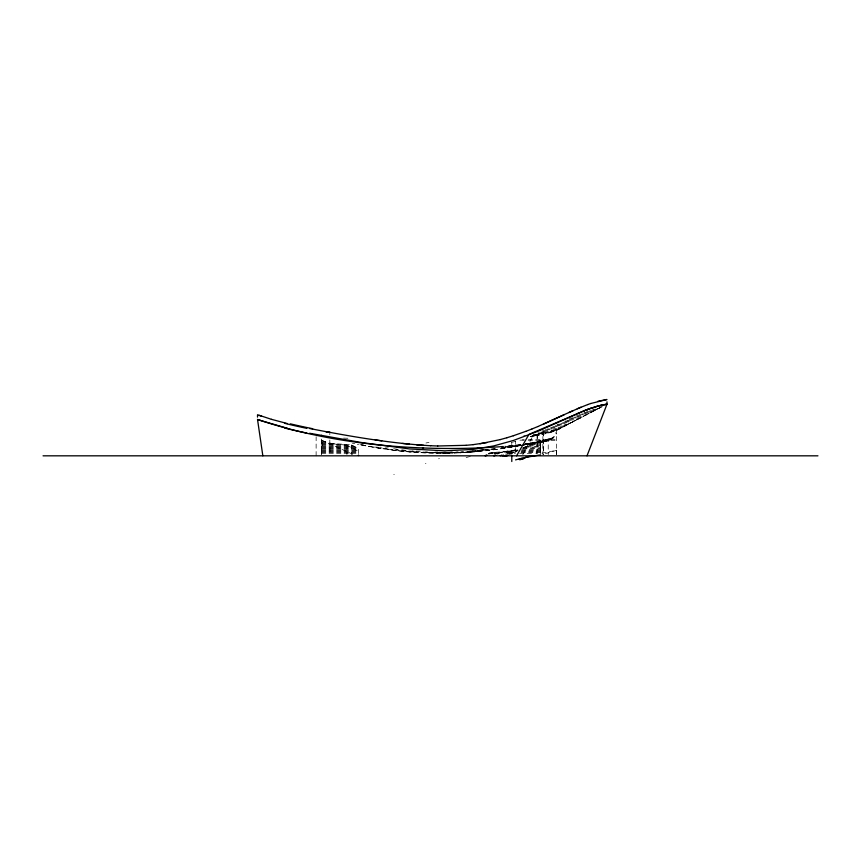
<?xml version="1.0" encoding="UTF-8"?>
<svg xmlns="http://www.w3.org/2000/svg" width="861" height="861" viewBox="0 0 861 861"><rect width="100%" height="100%" fill="white"/><g stroke="black" fill="none" stroke-linecap="round" stroke-linejoin="round"><path stroke-width="0.65" stroke-dasharray="4.3 3.23" d="M321.508 450.583L321.508 454.511L321.379 434.751M511.789 454.522L511.789 442.78M515.545 451.907L515.545 441.166M540.482 448.075L540.482 440.315L522.649 448.42M556.669 454.511L556.669 447.914M316.116 455.824L316.138 436.764M556.54 430.392L601.667 406.726L555.119 431.06L542.979 434.375L530.322 436.592M522.778 454.694L533.82 434.267M525.479 444.394L548.22 440.821L554.215 436.71L553.289 437.991L548.931 439.96L526.405 444.577M554.064 436.742L549.372 439.799L552.525 437.905L548.102 439.799L553.289 437.991L541.526 441.424L525.458 444.599L548.22 440.821L548.231 454.576M488.531 454.102L493.009 453.112M488.564 453.564L489.726 452.8A124.684 32.438 -19.4 0 1 501.124 451.96L513.899 450.228A142.958 14.691 -23.7 0 1 517.913 449.216M550.814 438.884L553.494 437.108L543.463 440.563L523.359 444.319L537.522 441.876M497.163 453.822L498.82 452.908L509.895 451.261A128.719 14.852 -23.6 0 1 517.515 449.464L516.729 449.507M497.669 454.124L501.715 451.939M602.302 406.65L556.669 430.209L532.539 435.472L542.591 432.986M505.784 453.123L509.249 451.433M507.549 453.123L513.156 450.421M509.777 454.188L517.924 450.368M508.883 453.865L517.633 449.829M509.572 454.35L517.902 450.572M524.693 447.494L523.122 448.054M523.994 447.376L528.041 445.966M530.247 436.721L539.804 434.945M541.935 453.177L556.68 450.271L544.12 454.113M537.716 442.263L546.068 440.391L532.109 443.404L543.323 441.112M520.248 445.557L524.155 444.846M522.53 445.148L544.227 441.262L522.638 445.115L540.504 442.027M522.638 445.115L537.35 442.672M542.925 441.596L548.22 440.821L547.639 440.929M520.83 445.406L513.414 446.687L521.314 445.331M519.71 445.74L495.721 449.496M520.378 445.374L510.229 446.977L520.561 445.331M512.263 446.988C482.784 452.003 452.746 454.705 422.88 452.047M526.329 444.265L532.356 443.329M525.371 443.921L529.859 443.232M520.324 445.169L501.027 447.924M519.441 445.309L504.976 447.397M533.067 443.372L525.694 444.373M466.318 452.531L479.588 450.68L460.183 452.843L474.389 450.949M479.555 450.26L484.721 449.571M494.827 448.742L479.394 450.583M462.023 452.036L454.177 453.026L463.455 451.96M495.452 448.667L478.415 450.69M457.46 451.993L448.269 453.09L458.945 451.95M520.431 444.577L504.589 446.224M468.75 451.358L472.732 450.895M479.351 450.142L484.657 449.528M451.594 452.014L442.457 453.037L453.134 452.003M444.437 452.068L436.71 452.875L445.987 452.057M519.387 445.126L504.514 446.428M476.036 450.927L470.106 451.508L478.059 450.712M437.625 451.971L431.006 452.606L438.862 451.993M479.028 451.508L448.129 453.09L422.955 452.047M463.767 452.014C438.281 454.091 412.591 453.047 387.299 449.377M462.906 452.1C427.562 455.006 392.013 451.261 357.337 444.254M493.547 453.09L498.82 452.908M358.488 453.596L358.488 448.699L351.708 444.889L331.507 443.415M519.926 440.154L524.134 440.143M528.148 440.132L556.669 440.003L528.45 439.863M600.182 406.833L601.936 406.833M597.243 408.415L598.879 408.415M592.637 409.201L597.351 409.201M593.035 409.997L595.823 409.997M589.763 410.783L594.284 410.783M586.599 411.58L592.755 411.58M583.973 412.365L591.227 412.365M584.458 413.151L589.699 413.151M581.745 413.947L588.171 413.947M578.883 414.733L586.632 414.733M576.483 415.529L585.103 415.529M576.913 416.315L583.575 416.315M574.524 417.111L582.047 417.111M571.306 417.897L580.518 417.897M569.207 418.683L578.99 418.683M569.282 419.479L577.451 419.479M567.098 420.265L575.923 420.265M564.891 421.061L574.395 421.061M564.762 421.847L572.866 421.847M562.599 422.633L571.338 422.633M560.834 423.429L569.831 423.429M557.099 424.215L568.314 424.215M557.271 425.011L566.807 425.011M555.27 425.797L565.3 425.797M552.816 426.593L563.794 426.593M550.61 427.379L562.287 427.379M551.051 428.165L560.78 428.165M547.37 428.961L559.273 428.961M545.357 429.747L557.767 429.747M543.495 430.543L556.131 430.543M543.786 431.329L554.193 431.329M540.891 432.114L551.836 432.114M537.856 432.911L549.135 432.911M538.06 433.696L545.917 433.696M534.541 434.493L542.387 434.493M532.808 435.279L537.953 435.279M531.452 436.075L533.659 436.075M552.45 437.646L553.677 437.646M550.599 438.443L552.514 438.443M548.285 439.228L550.889 439.228M545.594 440.025L549.361 440.025M321.508 440.81L323.047 440.81M539.395 440.81L540.611 440.81M542.333 440.81L548.242 440.81M321.508 441.607L324.801 441.607M537.651 441.607L543.366 441.607M321.508 442.393L327.019 442.393M534.498 442.393L540.6 442.393M321.508 443.178L330.269 443.178M529.924 443.178L540.6 443.178M321.508 443.975L335.338 443.975M525.027 443.975L528.234 443.975M528.912 443.975L529.773 443.975M532.432 443.975L540.6 443.975M321.508 444.76L344.615 444.76M359.963 444.76L363.439 444.76M518.903 444.76L521.056 444.76M530.699 444.76L540.6 444.76M321.508 445.557L352.892 445.557M511.8 445.557L520.808 445.557M528.955 445.557L540.6 445.557M321.508 446.342L354.291 446.342M368.422 446.342L371.425 446.342M505.579 446.342L516.126 446.342M526.932 446.342L540.6 446.342M321.508 447.128L355.69 447.128M372.974 447.128L380.637 447.128M504.976 447.128L511.348 447.128M524.672 447.128L540.6 447.128M321.508 447.924L357.1 447.924M377.721 447.924L388.3 447.924M501.253 447.924L506.333 447.924M522.455 447.924L540.6 447.924M321.508 448.71L358.488 448.71M382.865 448.71L389.107 448.71M522.896 448.71L540.6 448.71M321.508 449.507L358.488 449.507M388.203 449.507L398.191 449.507M485.227 449.507L495.624 449.507M521.723 449.507L540.6 449.507M321.508 450.292L358.488 450.292M394.381 450.292L406.693 450.292M478.447 450.292L489.565 450.292M513.63 450.292L518.074 450.292M521.594 450.292L540.6 450.292M321.508 451.089L358.488 451.089M401.194 451.089L420.351 451.089M469.514 451.089L482.838 451.089M507.226 451.089L516.891 451.089M521.346 451.089L540.6 451.089M321.508 451.874L358.488 451.874M409.212 451.874L419.318 451.874M468.858 451.874L474.971 451.874M502.124 451.874L516.912 451.874M521.013 451.874L540.6 451.874M321.508 452.66L358.488 452.66M421.029 452.66L463.67 452.66M491.114 452.66L515.459 452.66M521.013 452.66L540.6 452.66M321.508 453.456L357.358 453.456M488.725 453.456L493.084 453.456M494.268 453.456L499.036 453.456M506.86 453.456L515.459 453.456M519.689 453.456L532.69 453.456M535.822 453.456L536.866 453.456M522.196 439.853L524.349 439.853M346.918 444.868L346.918 454.608M346.682 445.137L358.488 451.358M346.219 445.115L334.498 444.018M412.301 451.078L419.404 451.767M401.743 449.829L405.23 450.281M393.671 448.732L398.245 449.377M334.197 443.975L329.795 443.081M380.756 448.409L358.413 444.459M332.174 443.652L330.193 443.264M352.386 443.243L354.861 443.749M324.715 441.564L325.888 442.048L324.446 441.445M321.508 440.111L352.752 454.296M556.561 428.961L556.561 454.479M543.463 431.641L543.463 454.479M543.259 431.641L543.259 454.479M542.871 428.961L542.871 454.479M540.6 455.824L540.6 440.262L540.482 453.241M537.372 434.331L537.372 453.134M537.049 434.331L537.049 454.479M351.708 444.889L351.708 454.608M329.828 432.114L329.828 434.751M329.828 440.025L329.828 454.511M511.305 442.468A238.325 4.101 -16.1 0 1 516.578 441.08M555.184 429.381A221.223 4.8 -16.8 0 1 556.809 429.23M553.397 430.328A197.018 3.584 -16.1 0 1 550.297 431.49M466.167 457.525A183.78 2.863 -15.5 0 1 470.461 456.362M439.411 458.526A173.319 3.552 -17.4 0 1 438.583 458.795M425.431 463.573A166.916 2.314 -10.1 0 1 425.947 463.487M394.263 474.411A188.71 1.335 -18.9 0 1 393.778 474.583M428.982 442.446A226.174 7.878 -9.2 0 1 425.98 442.984M555.356 432.835A234.935 18.727 1.5 0 1 556.755 434.03M523.811 435.688A222.708 12.484 -3 0 1 528.622 435.881M519.915 459.494A285.723 3.885 -15.6 0 1 520.776 459.279M322.563 445.277A161.76 25.475 -14.6 0 1 322.509 442.888M347.866 438.249A162.772 21.353 -10 0 1 341.666 438.023M427.766 452.014L425.194 452.24L427.777 452.068"/><path stroke-width="1.29" d="M257.525 417.111L257.525 414.733L271.419 419.318M606.973 401.861L606.973 404.229L587.008 455.824M516.578 455.824L528.977 434.375L587.503 409.395L597.771 405.994L606.973 404.229L597.986 405.994L584.458 410.557L537.781 431.318L513.339 440.488L493.601 445.955L473.033 449.399L444.868 450.841L409.459 448.915L361.921 442.608L309.648 433.255M485.895 455.824L487.089 455.038M485.087 455.824L486.239 455.071M493.536 455.824L494.86 455.092M494.515 455.824L495.861 455.092M500.252 455.824L501.759 455.092M501.952 455.824L503.47 455.092M564.17 414.733L543.592 424.107M573.103 410.622L537.899 426.539M504.621 455.824L506.214 455.092M568.863 412.559L580.949 407.221M506.333 455.824L508.173 454.995M577.257 408.781L587.762 404.552M532.033 428.95L537.781 426.572M525.996 431.296L531.915 428.982M525.867 431.329L513.339 435.741M587.686 404.584L590.721 403.497M590.657 403.529L606.973 399.493L597.986 401.258M506.871 437.754L513.457 435.72M519.108 459.214L531.248 455.846M515.545 459.871L522.229 458.117M500.284 439.584L506.989 437.722M500.402 439.562L479.964 443.759M539.804 454.985L525.587 457.417M486.928 442.597L473.033 444.663M502.953 455.824L505.999 455.824M606.015 404.315L606.973 404.229L606.413 404.25M466.049 445.331L473.13 444.642M466.145 445.309L437.829 445.987M503.362 446.515C466.619 449.248 429.714 449.141 392.993 446.192C347.058 442.543 301.253 434.116 257.525 419.479L262.842 455.824M604.68 404.466L606.531 404.466M600.666 405.251L602.614 405.251M597.599 406.048L598.89 406.048M594.94 406.833L596.113 406.833M592.529 407.619L593.337 407.619M590.226 408.415L591.701 408.415M588.031 409.201L588.946 409.201M585.943 409.997L587.331 409.997M583.898 410.783L584.651 410.783M578.108 413.151L578.818 413.151M258.063 419.662L257.525 419.479L259.85 420.265M326.211 432.114L329.828 432.114M422.407 447.924L423.558 447.924M477.328 447.924L479.157 447.924M43.05 455.824L817.95 455.824M430.726 445.729L437.765 445.998M309.648 428.509C349.641 436.301 389.947 443.361 430.672 445.74M416.541 444.803L423.623 445.331M402.474 443.437L409.481 444.168M375.073 439.863L381.8 440.821M287.423 423.58L271.419 419.318M287.423 428.315L259.828 420.265M261.583 416.218L259.312 415.422M511.789 455.824L511.789 461.507M507.194 455.824L507.194 455.404A77.501 3.1 -24.3 0 0 504.729 455.824M358.488 455.017L358.488 455.566M306.796 428.337A175.924 12.635 7.5 0 1 284.873 423.354M312.661 428.703A175.902 12.119 7.7 0 1 290.265 423.827M306.796 433.072A175.924 12.635 7.5 0 1 284.873 428.1M521.648 458.848A176.785 51.09 -42.9 0 1 525.027 458.095M519.7 459.785A213.291 6.339 -17.7 0 1 523.789 458.687M537.759 442.791A306.505 51.348 -32.1 0 1 543.323 442.102"/></g></svg>
